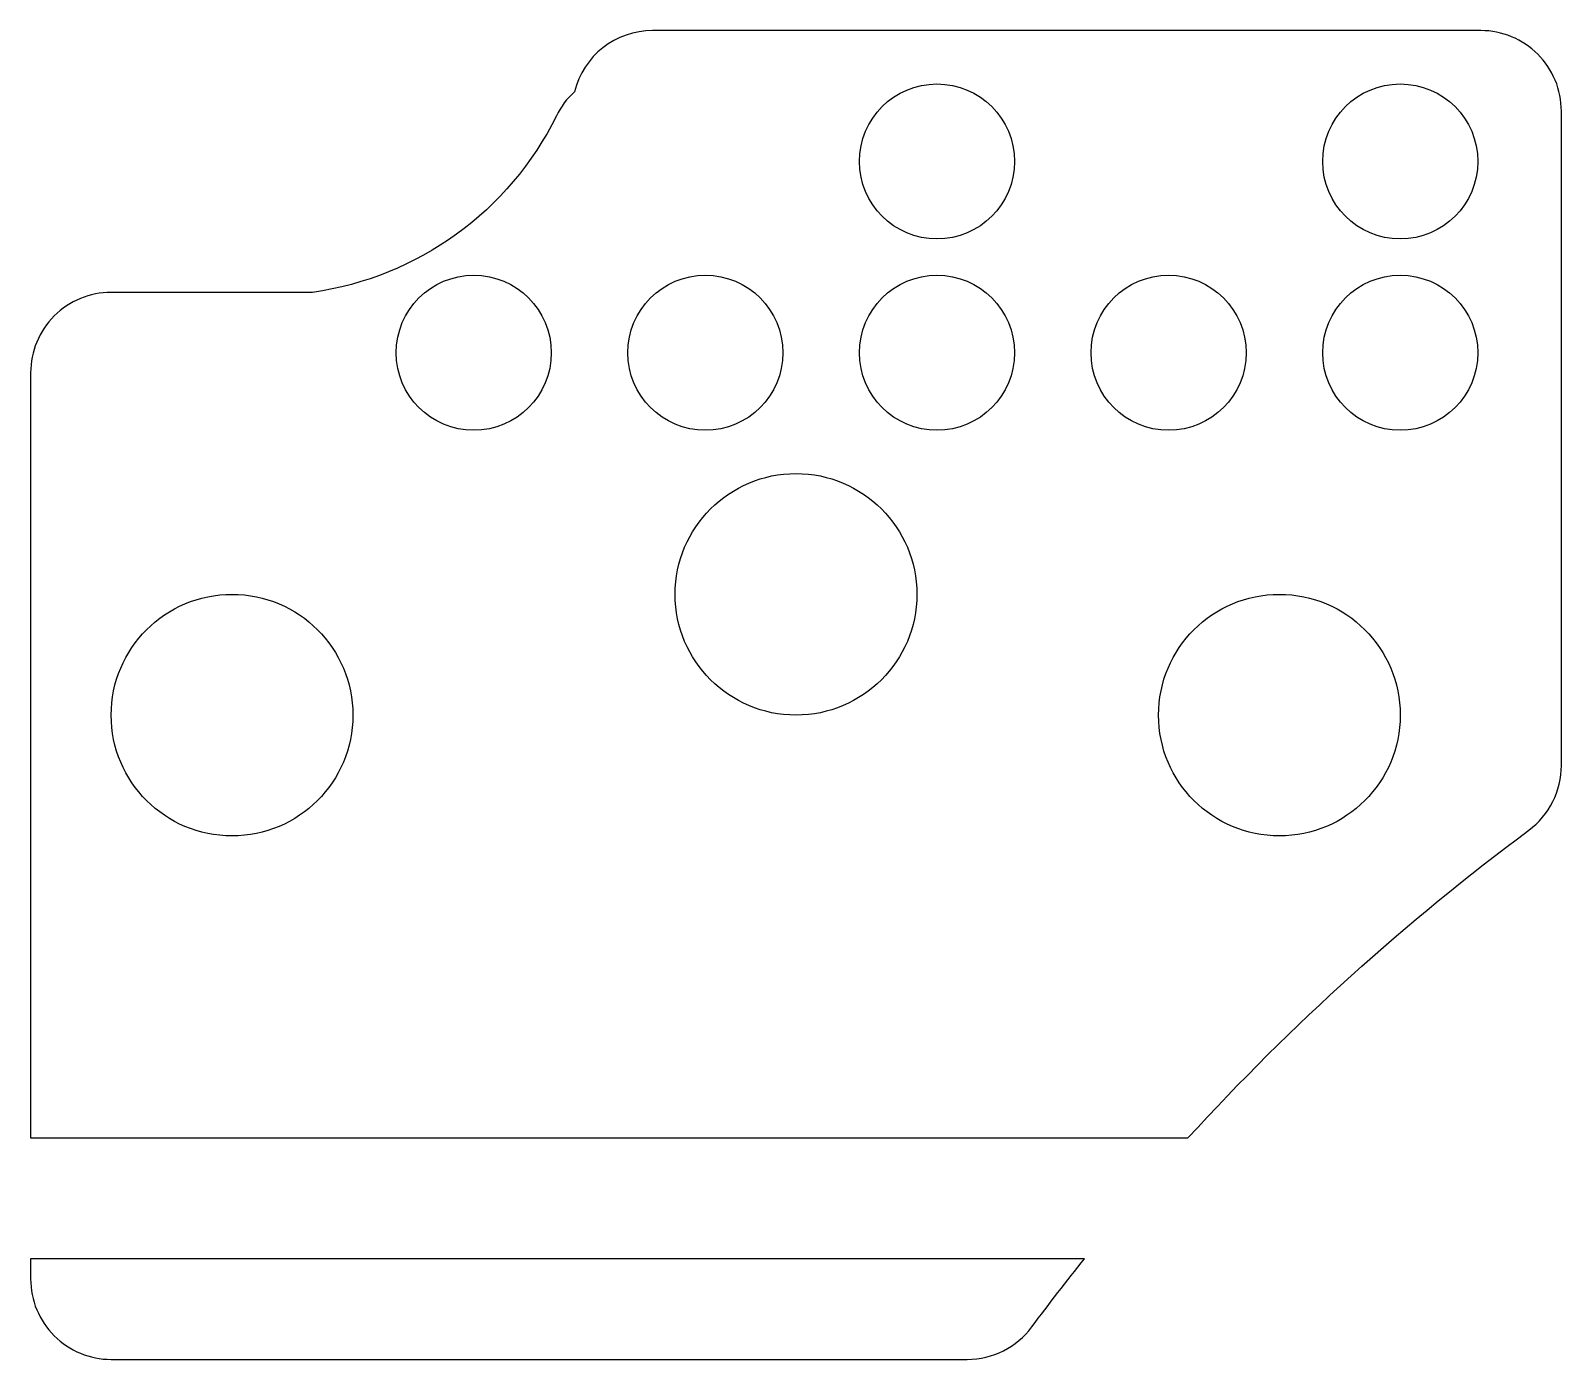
# Model space of a CAD drawing. Header units: millimetres. Extents: x 1 to 39, y -20 to 13.
import ezdxf

# ---------------------------------------------------------------- set-up
doc = ezdxf.new("R2010")
doc.units = ezdxf.units.MM
doc.layers.get('0').update_dxf_attribs({"linetype": 'CONTINUOUS'})

msp = doc.modelspace()

# ---------------------------------------------------------------- linework, layer by layer
for points in [[(1, -14.5), (29.731, -14.5, -0.047625), (38.194, -6.855, 0.237131), (39, -5.251), (39, 11, 0.414214), (37, 13), (16.441, 13, 0.344836), (14.5, 11.48, 0.094132), (14.051, 10.884, -0.24785), (8, 6.5), (3, 6.5, 0.414214), (1, 4.5)], [(27.163, -17.5), (1, -17.5), (1, -18, 0.414214), (3, -20), (24.251, -20, 0.237131), (25.855, -19.194, -0.008914)]]:
    msp.add_lwpolyline(points, format="xyb", close=True)
for centre, radius in [((23.5, 9.75), 1.925), ((35, 9.75), 1.925), ((12, 5), 1.925), ((17.75, 5), 1.925), ((23.5, 5), 1.925), ((29.25, 5), 1.925), ((35, 5), 1.925), ((20, -1), 3), ((6, -4), 3), ((32, -4), 3)]:
    msp.add_circle(centre, radius)

doc.saveas('drawing.dxf')
